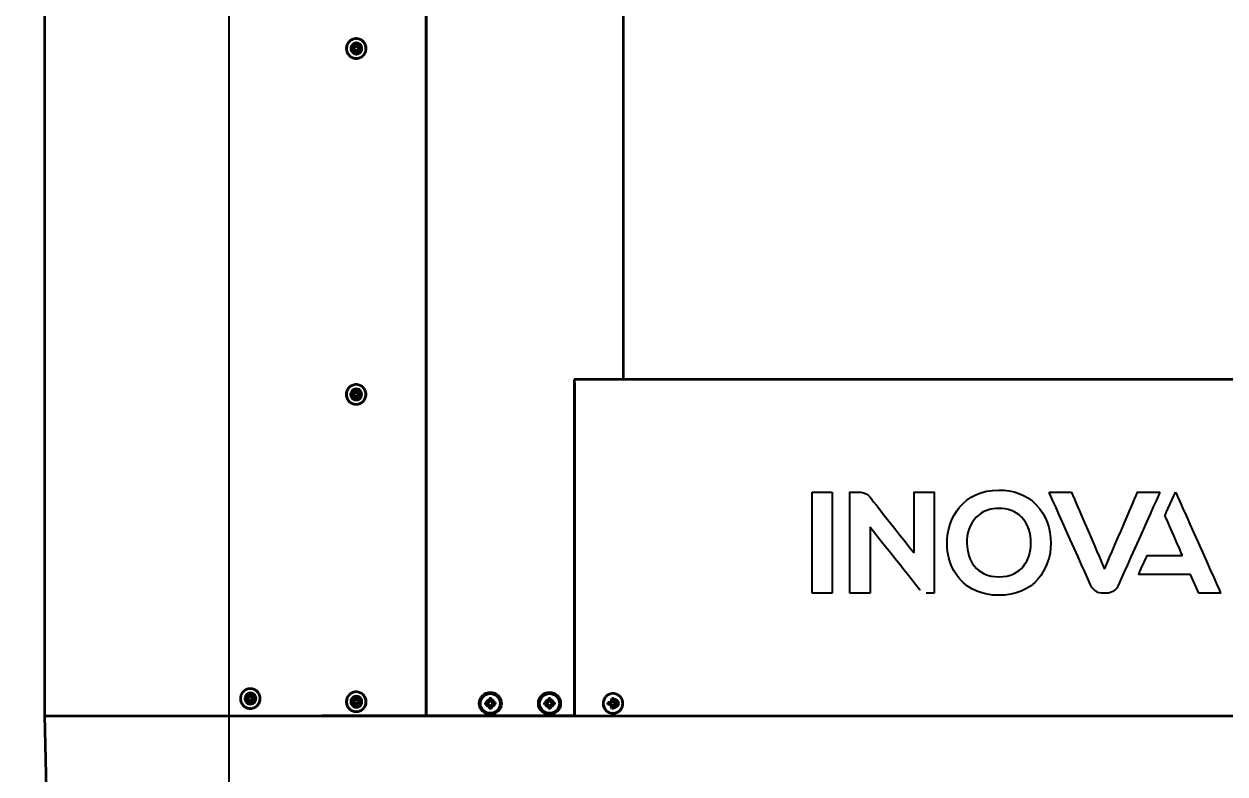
# Model space of a CAD drawing. Header units: millimetres. Extents: x 4086 to 8300, y 123 to 1549.
# Drawn here: x 6726.9 to 6836.4, y 1023.8 to 1092.2 of the extents above; entities that cross this region are included whole.
import ezdxf

# ---------------------------------------------------------------- set-up
doc = ezdxf.new("R2010")
doc.units = ezdxf.units.MM
doc.linetypes.add('PHANTOM', pattern=[0.8, 0.45, -0.05, 0.1, -0.05, 0.1, -0.05])
doc.layers.add('layer 1', color=7, linetype='Continuous')
doc.layers.add('中心线', color=7, linetype='Continuous')
doc.layers.add('标注', color=7, linetype='Continuous', lineweight=25)
doc.layers.add('粗线', color=7, linetype='PHANTOM', lineweight=35)
doc.styles.get("Standard").update_dxf_attribs({"font": 'simsun.ttc'})
doc.dimstyles.new('直线标注', dxfattribs={"dimtxt": 7, "dimasz": 3, "dimexe": 1.25, "dimexo": 0.625, "dimtad": 1, "dimlfac": 4, "dimdsep": 46, "dimtxsty": 'Standard', "dimcen": 2.5, "dimadec": 0, "dimazin": 0, "dimtm": 1e-09, "dimtfac": 1, "dimtmove": 0, "dimatfit": 3, "dimfxl": 1, "dimarcsym": 0})

# ---------------------------------------------------------------- blocks, each defined once
blk = doc.blocks.new('*D2400')
at = {"layer": 'Defpoints', "color": 0}
for p in [(6621.42, 1144.6), (6728.74, 1144.6), (6991.74, 883.78)]:
    blk.add_point(p, dxfattribs=at)
at = {"layer": '标注', "color": 0, "linetype": 'Continuous', "lineweight": -2}
for p, q in [((6728.12, 1144.6), (6620.17, 1144.6)), ((6621.42, 886.78), (6621.42, 1141.6)), ((6991.11, 883.78), (6620.17, 883.78))]:
    blk.add_line(p, q, dxfattribs=at)
at = {"layer": '标注', "color": 0}
for points in [[(6621.92, 1141.6), (6620.92, 1141.6), (6621.42, 1144.6)], [(6620.92, 886.78), (6621.92, 886.78), (6621.42, 883.78)]]:
    blk.add_solid(points, dxfattribs=at)
at = {"layer": '标注', "color": 0, "insert": (6613.8, 1037.82), "char_height": 7, "attachment_point": 2, "rotation": 90}
blk.add_mtext('1158.7', dxfattribs=at)

msp = doc.modelspace()

# ---------------------------------------------------------------- linework, layer by layer
at = {"layer": 'layer 1'}
for points in [[(6798.7602, 1040.30639), (6798.7602, 1040.30639), (6798.7602, 1049.51308), (6798.7602, 1049.51308)], [(6802.2018, 1040.29967), (6802.2018, 1040.29967), (6802.2018, 1049.50665), (6802.2018, 1049.50665)], [(6811.05943, 1044.85775), (6811.05943, 1047.19353), (6812.54042, 1049.70777), (6815.79232, 1049.70777)], [(6815.79232, 1041.79813), (6817.90375, 1041.79813), (6818.68356, 1043.37273), (6818.70928, 1044.84594)], [(6834.02397, 1040.30639), (6834.02397, 1040.30639), (6833.2578, 1042.02095), (6833.2578, 1042.02095)], [(6825.13245, 1040.30927), (6824.70141, 1040.30908), (6824.31127, 1040.70076), (6824.224, 1040.8965)]]:
    msp.add_open_spline(points, degree=3, dxfattribs=at)
for points, knots in [([(6798.7602, 1049.51308), (6798.7602, 1049.51308), (6798.7602, 1049.51308), (6800.57671, 1049.51308), (6800.57671, 1049.51308)], [0.2, 0.2, 0.2, 0.2, 0.20000001, 0.4, 0.4, 0.4, 0.4]), ([(6800.57671, 1049.51308), (6800.57671, 1049.51308), (6800.57671, 1049.51308), (6800.57671, 1040.30639), (6800.57671, 1040.30639)], [0.4, 0.4, 0.4, 0.4, 0.40000001, 0.6, 0.6, 0.6, 0.6]), ([(6802.2018, 1049.50665), (6802.2018, 1049.50665), (6802.2018, 1049.50665), (6803.19568, 1049.50665), (6803.19568, 1049.50665)], [0.07692307692, 0.07692307692, 0.07692307692, 0.07692307692, 0.07692308692, 0.15384615385, 0.15384615385, 0.15384615385, 0.15384615385]), ([(6803.19568, 1049.50665), (6803.19568, 1049.50665), (6803.52295, 1049.50684), (6803.88554, 1049.24716), (6803.9848, 1049.11717)], [0.15384615385, 0.15384615385, 0.15384615385, 0.15384615385, 0.15384616385, 0.23076923077, 0.23076923077, 0.23076923077, 0.23076923077]), ([(6808.04656, 1043.97801), (6808.04656, 1043.97801), (6808.04656, 1043.97801), (6808.04656, 1049.5198), (6808.04656, 1049.5198)], [0.30769230769, 0.30769230769, 0.30769230769, 0.30769230769, 0.30769231769, 0.38461538462, 0.38461538462, 0.38461538462, 0.38461538462]), ([(6808.04656, 1049.5198), (6808.04656, 1049.5198), (6808.04656, 1049.5198), (6809.87604, 1049.5198), (6809.87604, 1049.5198)], [0.38461538462, 0.38461538462, 0.38461538462, 0.38461538462, 0.38461539462, 0.46153846154, 0.46153846154, 0.46153846154, 0.46153846154]), ([(6809.87604, 1049.5198), (6809.87604, 1049.5198), (6809.87604, 1049.5198), (6809.87604, 1040.29967), (6809.87604, 1040.29967)], [0.46153846154, 0.46153846154, 0.46153846154, 0.46153846154, 0.46153847154, 0.53846153846, 0.53846153846, 0.53846153846, 0.53846153846]), ([(6815.79232, 1049.70777), (6815.79232, 1049.70777), (6817.06288, 1049.74847), (6818.24781, 1049.28738), (6819.15703, 1048.3989)], [0.125, 0.125, 0.125, 0.125, 0.12500001, 0.25, 0.25, 0.25, 0.25]), ([(6824.224, 1040.8965), (6824.224, 1040.8965), (6824.224, 1040.8965), (6820.35943, 1049.51308), (6820.35943, 1049.51308)], [0.1, 0.1, 0.1, 0.1, 0.10000001, 0.2, 0.2, 0.2, 0.2]), ([(6820.35943, 1049.51308), (6820.35943, 1049.51308), (6820.35943, 1049.51308), (6822.40634, 1049.51308), (6822.40634, 1049.51308)], [0.2, 0.2, 0.2, 0.2, 0.20000001, 0.3, 0.3, 0.3, 0.3]), ([(6822.40634, 1049.51308), (6822.40634, 1049.51308), (6822.40634, 1049.51308), (6825.41488, 1042.47839), (6825.41488, 1042.47839)], [0.3, 0.3, 0.3, 0.3, 0.30000001, 0.4, 0.4, 0.4, 0.4]), ([(6825.41488, 1042.47839), (6825.41488, 1042.47839), (6825.41488, 1042.47839), (6828.424, 1049.51308), (6828.424, 1049.51308)], [0.4, 0.4, 0.4, 0.4, 0.40000001, 0.5, 0.5, 0.5, 0.5]), ([(6830.4714, 1049.51308), (6830.4714, 1049.51308), (6830.4714, 1049.51308), (6826.60538, 1040.89449), (6826.60538, 1040.89449)], [0.6, 0.6, 0.6, 0.6, 0.60000001, 0.7, 0.7, 0.7, 0.7]), ([(6828.424, 1049.51308), (6828.424, 1049.51308), (6828.424, 1049.51308), (6830.4714, 1049.51308), (6830.4714, 1049.51308)], [0.5, 0.5, 0.5, 0.5, 0.50000001, 0.6, 0.6, 0.6, 0.6]), ([(6830.93085, 1047.37353), (6830.93085, 1047.37353), (6830.93085, 1047.37353), (6831.89085, 1049.51308), (6831.89085, 1049.51308)], [0.5555555556, 0.5555555556, 0.5555555556, 0.5555555556, 0.5555555656, 0.6666666667, 0.6666666667, 0.6666666667, 0.6666666667]), ([(6831.89085, 1049.51308), (6831.89085, 1049.51308), (6831.89085, 1049.51308), (6836.02058, 1040.30639), (6836.02058, 1040.30639)], [0.6666666667, 0.6666666667, 0.6666666667, 0.6666666667, 0.6666666767, 0.7777777778, 0.7777777778, 0.7777777778, 0.7777777778]), ([(6803.9848, 1049.11717), (6803.9848, 1049.11717), (6803.9848, 1049.11717), (6808.04656, 1043.97801), (6808.04656, 1043.97801)], [0.23076923077, 0.23076923077, 0.23076923077, 0.23076923077, 0.23076924077, 0.30769230769, 0.30769230769, 0.30769230769, 0.30769230769]), ([(6819.15703, 1048.3989), (6819.15703, 1048.3989), (6820.07037, 1047.43621), (6820.54634, 1046.19714), (6820.51284, 1044.87052)], [0.25, 0.25, 0.25, 0.25, 0.25000001, 0.375, 0.375, 0.375, 0.375]), ([(6813.7242, 1047.22905), (6813.7242, 1047.22905), (6813.12064, 1046.56847), (6812.81805, 1045.72674), (6812.86279, 1044.83337)], [0.5714285714, 0.5714285714, 0.5714285714, 0.5714285714, 0.5714285814, 0.7142857143, 0.7142857143, 0.7142857143, 0.7142857143]), ([(6815.79232, 1048.0341), (6815.79232, 1048.0341), (6815.00944, 1048.06607), (6814.27936, 1047.78181), (6813.7242, 1047.22905)], [0.4285714286, 0.4285714286, 0.4285714286, 0.4285714286, 0.4285714386, 0.5714285714, 0.5714285714, 0.5714285714, 0.5714285714]), ([(6817.84, 1047.24565), (6817.84, 1047.24565), (6817.2882, 1047.78853), (6816.56589, 1048.06655), (6815.79232, 1048.0341)], [0.2857142857, 0.2857142857, 0.2857142857, 0.2857142857, 0.2857142957, 0.4285714286, 0.4285714286, 0.4285714286, 0.4285714286]), ([(6818.70928, 1044.84594), (6818.70928, 1044.84594), (6818.74951, 1045.74105), (6818.44413, 1046.58373), (6817.84, 1047.24565)], [0.1428571429, 0.1428571429, 0.1428571429, 0.1428571429, 0.1428571529, 0.2857142857, 0.2857142857, 0.2857142857, 0.2857142857]), ([(6832.51898, 1043.73369), (6832.51898, 1043.73369), (6832.51898, 1043.73369), (6830.93085, 1047.37353), (6830.93085, 1047.37353)], [0.4444444444, 0.4444444444, 0.4444444444, 0.4444444444, 0.4444444544, 0.5555555556, 0.5555555556, 0.5555555556, 0.5555555556]), ([(6808.58964, 1040.57865), (6808.58964, 1040.57865), (6808.58964, 1040.57865), (6804.03136, 1046.32002), (6804.03136, 1046.32002)], [0.69230769231, 0.69230769231, 0.69230769231, 0.69230769231, 0.69230770231, 0.76923076923, 0.76923076923, 0.76923076923, 0.76923076923]), ([(6804.03136, 1046.32002), (6804.03136, 1046.32002), (6804.03136, 1046.32002), (6804.03136, 1040.29967), (6804.03136, 1040.29967)], [0.76923076923, 0.76923076923, 0.76923076923, 0.76923076923, 0.76923077923, 0.84615384615, 0.84615384615, 0.84615384615, 0.84615384615]), ([(6812.21335, 1041.57935), (6812.21335, 1041.57935), (6811.43469, 1042.50594), (6811.03274, 1043.64757), (6811.05943, 1044.85775)], [0.75, 0.75, 0.75, 0.75, 0.75000001, 1, 1, 1, 1]), ([(6812.86279, 1044.83337), (6812.86279, 1044.83337), (6812.90119, 1043.3662), (6813.69079, 1041.79813), (6815.79232, 1041.79813)], [0.7142857143, 0.7142857143, 0.7142857143, 0.7142857143, 0.7142857243, 1, 1, 1, 1]), ([(6820.51284, 1044.87052), (6820.51284, 1044.87052), (6820.52426, 1043.66572), (6820.12231, 1042.53004), (6819.35546, 1041.60085)], [0.375, 0.375, 0.375, 0.375, 0.37500001, 0.5, 0.5, 0.5, 0.5]), ([(6828.52999, 1042.02095), (6828.52999, 1042.02095), (6828.52999, 1042.02095), (6829.29808, 1043.73369), (6829.29808, 1043.73369)], [0.2222222222, 0.2222222222, 0.2222222222, 0.2222222222, 0.2222222322, 0.3333333333, 0.3333333333, 0.3333333333, 0.3333333333]), ([(6829.29808, 1043.73369), (6829.29808, 1043.73369), (6829.29808, 1043.73369), (6832.51898, 1043.73369), (6832.51898, 1043.73369)], [0.3333333333, 0.3333333333, 0.3333333333, 0.3333333333, 0.3333333433, 0.4444444444, 0.4444444444, 0.4444444444, 0.4444444444]), ([(6819.35546, 1041.60085), (6819.35546, 1041.60085), (6818.51239, 1040.62645), (6817.28032, 1040.1118), (6815.79232, 1040.1118), (6815.79232, 1040.1118), (6814.29684, 1040.1118), (6813.05911, 1040.61868), (6812.21335, 1041.57935)], [0.5, 0.5, 0.5, 0.5, 0.50000001, 0.625, 0.625, 0.625, 0.62500001, 0.75, 0.75, 0.75, 0.75]), ([(6833.2578, 1042.02095), (6833.2578, 1042.02095), (6833.2578, 1042.02095), (6828.52999, 1042.02095), (6828.52999, 1042.02095)], [0.1111111111, 0.1111111111, 0.1111111111, 0.1111111111, 0.1111111211, 0.2222222222, 0.2222222222, 0.2222222222, 0.2222222222]), ([(6826.60538, 1040.89449), (6826.60538, 1040.89449), (6826.43028, 1040.50434), (6825.91284, 1040.30927), (6825.69789, 1040.30927)], [0.7, 0.7, 0.7, 0.7, 0.70000001, 0.8, 0.8, 0.8, 0.8]), ([(6800.57671, 1040.30639), (6800.57671, 1040.30639), (6800.57671, 1040.30639), (6798.7602, 1040.30639), (6798.7602, 1040.30639)], [0.6, 0.6, 0.6, 0.6, 0.60000001, 1, 1, 1, 1]), ([(6804.03136, 1040.29967), (6804.03136, 1040.29967), (6804.03136, 1040.29967), (6802.2018, 1040.29967), (6802.2018, 1040.29967)], [0.8461538462, 0.8461538462, 0.8461538462, 0.8461538462, 0.8461538562, 1, 1, 1, 1]), ([(6809.87604, 1040.29967), (6809.87604, 1040.29967), (6809.87604, 1040.29967), (6809.15757, 1040.29967), (6809.15757, 1040.29967)], [0.53846153846, 0.53846153846, 0.53846153846, 0.53846153846, 0.53846154846, 0.61538461538, 0.61538461538, 0.61538461538, 0.61538461538]), ([(6825.69789, 1040.30927), (6825.69789, 1040.30927), (6825.69789, 1040.30927), (6825.13245, 1040.30927), (6825.13245, 1040.30927)], [0.8, 0.8, 0.8, 0.8, 0.80000001, 1, 1, 1, 1]), ([(6836.02058, 1040.30639), (6836.02058, 1040.30639), (6836.02058, 1040.30639), (6834.02397, 1040.30639), (6834.02397, 1040.30639)], [0.7777777778, 0.7777777778, 0.7777777778, 0.7777777778, 0.7777777878, 1, 1, 1, 1])]:
    msp.add_open_spline(points, degree=3, knots=knots, dxfattribs=at)
at = {"layer": '中心线'}
msp.add_line((6745.55495, 1157.00065), (6745.55495, 858.27992), dxfattribs=at)
at = {"layer": '粗线', "linetype": 'Continuous'}
for p, q in [((6728.73627, 1144.59588), (6728.73627, 1029.12758)), ((6763.50994, 1144.59588), (6763.50994, 1029.12588)), ((6763.51234, 1144.59588), (6763.51234, 1029.12657)), ((6763.51972, 1144.59588), (6763.51972, 1029.12588)), ((6763.52173, 1144.59588), (6763.52173, 1029.12538)), ((6763.55978, 1144.59588), (6763.55978, 1029.12659)), ((6763.5614, 1144.59588), (6763.5614, 1029.12588)), ((6763.5754, 1029.12588), (6763.5754, 1144.59588)), ((6763.57742, 1029.12659), (6763.57742, 1144.59588)), ((6781.55495, 1059.77088), (6781.55495, 1144.59588)), ((6757.18708, 1090.86094), (6757.16678, 1090.86094)), ((6757.00986, 1090.05994), (6756.70344, 1090.05994)), ((6757.00986, 1089.86194), (6756.70344, 1089.86194)), ((6756.96331, 1090.05994), (6756.96331, 1089.86194)), ((6757.05564, 1090.41263), (6757.07726, 1090.17405)), ((6757.07726, 1089.74783), (6757.05564, 1089.50926)), ((6757.07726, 1090.17405), (6757.07726, 1090.12744)), ((6757.27499, 1090.17405), (6757.07726, 1090.17405)), ((6757.07726, 1089.79444), (6757.07726, 1089.74783)), ((6757.27499, 1089.74783), (6757.07726, 1089.74783)), ((6757.19399, 1090.46719), (6757.18221, 1090.46719)), ((6757.20474, 1090.41094), (6757.18708, 1090.41094)), ((6757.25336, 1090.41263), (6757.27499, 1090.17405)), ((6757.27499, 1089.74783), (6757.25336, 1089.50926)), ((6757.27499, 1090.17405), (6757.27499, 1090.12744)), ((6757.27499, 1089.79444), (6757.27499, 1089.74783)), ((6757.31752, 1090.05994), (6757.60557, 1090.05994)), ((6757.60557, 1089.86194), (6757.31752, 1089.86194)), ((6757.38894, 1090.05994), (6757.38894, 1089.86194)), ((6757.18708, 1089.06094), (6757.16678, 1089.06094)), ((6757.19399, 1089.45469), (6757.18221, 1089.45469)), ((6757.20474, 1089.51094), (6757.18708, 1089.51094)), ((6757.17652, 1059.32185), (6757.15623, 1059.32185)), ((6777.05495, 1059.77088), (6777.05495, 1029.12588)), ((6903.89859, 1059.77088), (6777.05495, 1059.77088)), ((6777.06115, 1059.50088), (6777.06115, 1029.12588)), ((6777.06907, 1059.50088), (6777.06907, 1029.12588)), ((6756.9993, 1058.52085), (6756.69288, 1058.52085)), ((6756.9993, 1058.32285), (6756.69288, 1058.32285)), ((6756.95275, 1058.52085), (6756.95275, 1058.32285)), ((6757.04508, 1058.87354), (6757.06671, 1058.63496)), ((6757.06671, 1058.20874), (6757.04508, 1057.97017)), ((6757.06671, 1058.63496), (6757.06671, 1058.58835)), ((6757.26444, 1058.63496), (6757.06671, 1058.63496)), ((6757.06671, 1058.25535), (6757.06671, 1058.20874)), ((6757.26444, 1058.20874), (6757.06671, 1058.20874)), ((6757.18343, 1058.9281), (6757.17166, 1058.9281)), ((6757.19419, 1058.87185), (6757.17652, 1058.87185)), ((6757.19419, 1057.97185), (6757.17652, 1057.97185)), ((6757.24281, 1058.87354), (6757.26444, 1058.63496)), ((6757.26444, 1058.20874), (6757.24281, 1057.97017)), ((6757.26444, 1058.63496), (6757.26444, 1058.58835)), ((6757.26444, 1058.25535), (6757.26444, 1058.20874)), ((6757.30696, 1058.52085), (6757.59501, 1058.52085)), ((6757.59501, 1058.32285), (6757.30696, 1058.32285)), ((6757.37839, 1058.52085), (6757.37839, 1058.32285)), ((6757.17652, 1057.52185), (6757.15623, 1057.52185)), ((6757.18343, 1057.9156), (6757.17166, 1057.9156)), ((6747.35026, 1030.79656), (6747.04384, 1030.79656)), ((6747.35026, 1030.59856), (6747.04384, 1030.59856)), ((6747.30372, 1030.79656), (6747.30372, 1030.59856)), ((6747.39604, 1031.14924), (6747.41767, 1030.91067)), ((6747.41767, 1030.91067), (6747.41767, 1030.86406)), ((6747.6154, 1030.91067), (6747.41767, 1030.91067)), ((6747.52748, 1031.59756), (6747.50719, 1031.59756)), ((6747.53439, 1031.20381), (6747.52262, 1031.20381)), ((6747.54515, 1031.14756), (6747.52748, 1031.14756)), ((6747.59377, 1031.14924), (6747.6154, 1030.91067)), ((6747.6154, 1030.91067), (6747.6154, 1030.86406)), ((6747.65793, 1030.79656), (6747.94597, 1030.79656)), ((6747.94597, 1030.59856), (6747.65793, 1030.59856)), ((6747.72935, 1030.79656), (6747.72935, 1030.59856)), ((6757.05614, 1030.85485), (6757.07776, 1030.61628)), ((6757.07776, 1030.61628), (6757.07776, 1030.56967)), ((6757.27549, 1030.61628), (6757.07776, 1030.61628)), ((6757.18758, 1031.30317), (6757.16729, 1031.30317)), ((6757.19449, 1030.90942), (6757.18271, 1030.90942)), ((6757.20524, 1030.85317), (6757.18758, 1030.85317)), ((6757.25387, 1030.85485), (6757.27549, 1030.61628)), ((6757.27549, 1030.61628), (6757.27549, 1030.56967)), ((6769.30595, 1030.70257), (6769.30595, 1030.41738)), ((6769.50395, 1030.70257), (6769.50395, 1030.41738)), ((6774.70595, 1030.70257), (6774.70595, 1030.41738)), ((6774.90395, 1030.70257), (6774.90395, 1030.41738)), ((6780.47276, 1030.70257), (6780.49439, 1030.46399)), ((6780.67049, 1030.70257), (6780.69211, 1030.46399)), ((6780.71995, 1030.62213), (6780.69841, 1030.62213)), ((6747.41767, 1030.48445), (6747.39604, 1030.24587)), ((6747.41767, 1030.53106), (6747.41767, 1030.48445)), ((6747.6154, 1030.48445), (6747.41767, 1030.48445)), ((6747.52748, 1029.79756), (6747.50719, 1029.79756)), ((6747.53439, 1030.19131), (6747.52262, 1030.19131)), ((6747.54515, 1030.24756), (6747.52748, 1030.24756)), ((6747.6154, 1030.48445), (6747.59377, 1030.24587)), ((6747.6154, 1030.53106), (6747.6154, 1030.48445)), ((6757.01036, 1030.50217), (6756.70394, 1030.50217)), ((6757.01036, 1030.30417), (6756.70394, 1030.30417)), ((6756.96381, 1030.50217), (6756.96381, 1030.30417)), ((6757.07776, 1030.19006), (6757.05614, 1029.95149)), ((6757.07776, 1030.23667), (6757.07776, 1030.19006)), ((6757.27549, 1030.19006), (6757.07776, 1030.19006)), ((6757.18758, 1029.50317), (6757.16729, 1029.50317)), ((6757.19449, 1029.89692), (6757.18271, 1029.89692)), ((6757.20524, 1029.95317), (6757.18758, 1029.95317)), ((6757.27549, 1030.19006), (6757.25387, 1029.95149)), ((6757.27549, 1030.23667), (6757.27549, 1030.19006)), ((6757.31802, 1030.50217), (6757.60607, 1030.50217)), ((6757.60607, 1030.30417), (6757.31802, 1030.30417)), ((6757.38945, 1030.50217), (6757.38945, 1030.30417)), ((6769.23845, 1030.34988), (6768.95327, 1030.34988)), ((6769.23845, 1030.15188), (6768.95327, 1030.15188)), ((6769.19184, 1030.34988), (6769.19184, 1030.15188)), ((6769.50395, 1030.46399), (6769.30595, 1030.46399)), ((6769.30595, 1030.08438), (6769.30595, 1029.7992)), ((6769.50395, 1030.03777), (6769.30595, 1030.03777)), ((6769.50395, 1030.08438), (6769.50395, 1029.7992)), ((6769.85664, 1030.34988), (6769.57145, 1030.34988)), ((6769.85664, 1030.15188), (6769.57145, 1030.15188)), ((6769.61806, 1030.34988), (6769.61806, 1030.15188)), ((6774.63845, 1030.34988), (6774.35327, 1030.34988)), ((6774.63845, 1030.15188), (6774.35327, 1030.15188)), ((6774.59184, 1030.34988), (6774.59184, 1030.15188)), ((6774.90395, 1030.46399), (6774.70595, 1030.46399)), ((6774.70595, 1030.08438), (6774.70595, 1029.7992)), ((6774.90395, 1030.03777), (6774.70595, 1030.03777)), ((6774.90395, 1030.08438), (6774.90395, 1029.7992)), ((6775.25664, 1030.34988), (6774.97145, 1030.34988)), ((6775.25664, 1030.15188), (6774.97145, 1030.15188)), ((6775.01806, 1030.34988), (6775.01806, 1030.15188)), ((6780.42698, 1030.34988), (6780.12056, 1030.34988)), ((6780.42698, 1030.15188), (6780.12056, 1030.15188)), ((6780.38043, 1030.34988), (6780.38043, 1030.15188)), ((6780.49439, 1030.03777), (6780.47276, 1029.7992)), ((6780.49439, 1030.46399), (6780.49439, 1030.41738)), ((6780.69211, 1030.46399), (6780.49439, 1030.46399)), ((6780.49439, 1030.08438), (6780.49439, 1030.03777)), ((6780.69211, 1030.03777), (6780.49439, 1030.03777)), ((6780.69211, 1030.03777), (6780.67049, 1029.7992)), ((6780.69211, 1030.46399), (6780.69211, 1030.41738)), ((6780.69211, 1030.08438), (6780.69211, 1030.03777)), ((6780.72096, 1029.87963), (6780.69841, 1029.87963)), ((6780.73464, 1030.34988), (6781.02269, 1030.34988)), ((6781.02269, 1030.15188), (6780.73464, 1030.15188)), ((6780.80607, 1030.34988), (6780.80607, 1030.15188)), ((6728.73627, 1029.12758), (6729.35495, 1005.50088)), ((6728.73644, 1029.12559), (6754.07257, 1029.12811)), ((6728.74473, 1029.12588), (6903.89859, 1029.12587)), ((6763.51234, 1029.12657), (6754.07258, 1029.12657)), ((6777.05495, 1029.12436), (6763.56141, 1029.12476)), ((6777.05495, 1029.11895), (6857.34758, 1029.12553)), ((6780.6042, 1029.35088), (6780.58391, 1029.35088))]:
    msp.add_line(p, q, dxfattribs=at)
for points in [[(6757.05238, 1090.12744), (6757.04358, 1090.09434), (6757.02001, 1090.06988), (6756.98498, 1090.05994)], [(6756.98498, 1090.05994), (6757.01752, 1090.06841), (6757.04203, 1090.09178), (6757.05238, 1090.12744)], [(6757.05238, 1089.79444), (6757.04376, 1089.82716), (6757.02042, 1089.85174), (6756.98498, 1089.86194)], [(6756.98498, 1089.86194), (6757.01901, 1089.85261), (6757.04324, 1089.82812), (6757.05238, 1089.79444)], [(6757.07726, 1090.12744), (6757.06872, 1090.09456), (6757.0453, 1090.07004), (6757.00986, 1090.05994)], [(6757.00986, 1090.05994), (6757.04269, 1090.06849), (6757.06718, 1090.09195), (6757.07726, 1090.12744)], [(6757.07726, 1089.79444), (6757.06872, 1089.82732), (6757.0453, 1089.85185), (6757.00986, 1089.86194)], [(6757.00986, 1089.86194), (6757.04269, 1089.85339), (6757.06718, 1089.82994), (6757.07726, 1089.79444)], [(6757.15435, 1090.41434), (6757.12137, 1090.41415), (6757.08846, 1090.41358), (6757.05564, 1090.41263)], [(6757.25336, 1090.41263), (6757.22037, 1090.41358), (6757.18735, 1090.41415), (6757.15435, 1090.41434)], [(6757.25011, 1090.12744), (6757.25862, 1090.09434), (6757.28218, 1090.06988), (6757.31752, 1090.05994)], [(6757.31752, 1090.05994), (6757.28468, 1090.06841), (6757.26016, 1090.09178), (6757.25011, 1090.12744)], [(6757.25011, 1089.79444), (6757.25844, 1089.82716), (6757.28177, 1089.85174), (6757.31752, 1089.86194)], [(6757.31752, 1089.86194), (6757.28319, 1089.85261), (6757.25896, 1089.82812), (6757.25011, 1089.79444)], [(6757.27499, 1090.12744), (6757.28353, 1090.09456), (6757.30695, 1090.07004), (6757.3424, 1090.05994)], [(6757.3424, 1090.05994), (6757.30956, 1090.06849), (6757.28507, 1090.09195), (6757.27499, 1090.12744)], [(6757.27499, 1089.79444), (6757.28353, 1089.82732), (6757.30695, 1089.85185), (6757.3424, 1089.86194)], [(6757.3424, 1089.86194), (6757.30956, 1089.85339), (6757.28507, 1089.82994), (6757.27499, 1089.79444)], [(6757.15435, 1089.50754), (6757.12138, 1089.50773), (6757.08848, 1089.5083), (6757.05564, 1089.50926)], [(6757.25336, 1089.50926), (6757.22035, 1089.5083), (6757.18734, 1089.50773), (6757.15435, 1089.50754)], [(6757.04183, 1058.58835), (6757.03302, 1058.55525), (6757.00946, 1058.53079), (6756.97442, 1058.52085)], [(6756.97442, 1058.52085), (6757.00697, 1058.52932), (6757.03147, 1058.55269), (6757.04183, 1058.58835)], [(6757.04183, 1058.25535), (6757.03321, 1058.28807), (6757.00987, 1058.31265), (6756.97442, 1058.32285)], [(6756.97442, 1058.32285), (6757.00845, 1058.31352), (6757.03269, 1058.28903), (6757.04183, 1058.25535)], [(6757.06671, 1058.58835), (6757.05817, 1058.55547), (6757.03475, 1058.53095), (6756.9993, 1058.52085)], [(6756.9993, 1058.52085), (6757.03213, 1058.5294), (6757.05663, 1058.55286), (6757.06671, 1058.58835)], [(6757.06671, 1058.25535), (6757.05817, 1058.28823), (6757.03475, 1058.31276), (6756.9993, 1058.32285)], [(6756.9993, 1058.32285), (6757.03213, 1058.3143), (6757.05663, 1058.29085), (6757.06671, 1058.25535)], [(6757.14379, 1058.87525), (6757.11082, 1058.87506), (6757.07791, 1058.87449), (6757.04508, 1058.87354)], [(6757.14379, 1057.96845), (6757.11083, 1057.96864), (6757.07792, 1057.96922), (6757.04508, 1057.97017)], [(6757.24281, 1058.87354), (6757.20981, 1058.87449), (6757.1768, 1058.87506), (6757.14379, 1058.87525)], [(6757.24281, 1057.97017), (6757.2098, 1057.96922), (6757.17678, 1057.96864), (6757.14379, 1057.96845)], [(6757.23956, 1058.58835), (6757.24807, 1058.55525), (6757.27162, 1058.53079), (6757.30696, 1058.52085)], [(6757.30696, 1058.52085), (6757.27413, 1058.52932), (6757.24961, 1058.55269), (6757.23956, 1058.58835)], [(6757.23956, 1058.25535), (6757.24789, 1058.28807), (6757.27121, 1058.31265), (6757.30696, 1058.32285)], [(6757.30696, 1058.32285), (6757.27263, 1058.31352), (6757.2484, 1058.28903), (6757.23956, 1058.25535)], [(6757.26444, 1058.58835), (6757.27297, 1058.55547), (6757.2964, 1058.53095), (6757.33184, 1058.52085)], [(6757.33184, 1058.52085), (6757.29901, 1058.5294), (6757.27452, 1058.55286), (6757.26444, 1058.58835)], [(6757.26444, 1058.25535), (6757.27297, 1058.28823), (6757.2964, 1058.31276), (6757.33184, 1058.32285)], [(6757.33184, 1058.32285), (6757.29901, 1058.3143), (6757.27452, 1058.29085), (6757.26444, 1058.25535)], [(6747.39279, 1030.86406), (6747.38399, 1030.83095), (6747.36042, 1030.80649), (6747.32538, 1030.79656)], [(6747.32538, 1030.79656), (6747.35793, 1030.80503), (6747.38243, 1030.82839), (6747.39279, 1030.86406)], [(6747.39279, 1030.53106), (6747.38417, 1030.56377), (6747.36083, 1030.58835), (6747.32538, 1030.59856)], [(6747.32538, 1030.59856), (6747.35942, 1030.58923), (6747.38365, 1030.56474), (6747.39279, 1030.53106)], [(6747.41767, 1030.86406), (6747.40913, 1030.83118), (6747.38571, 1030.80665), (6747.35026, 1030.79656)], [(6747.35026, 1030.79656), (6747.3831, 1030.80511), (6747.40759, 1030.82856), (6747.41767, 1030.86406)], [(6747.41767, 1030.53106), (6747.40913, 1030.56394), (6747.38571, 1030.58846), (6747.35026, 1030.59856)], [(6747.35026, 1030.59856), (6747.3831, 1030.59001), (6747.40759, 1030.56655), (6747.41767, 1030.53106)], [(6747.49475, 1031.15096), (6747.46178, 1031.15076), (6747.42887, 1031.15019), (6747.39604, 1031.14924)], [(6747.59377, 1031.14924), (6747.56077, 1031.15019), (6747.52776, 1031.15076), (6747.49475, 1031.15096)], [(6747.59052, 1030.86406), (6747.59903, 1030.83095), (6747.62258, 1030.80649), (6747.65793, 1030.79656)], [(6747.65793, 1030.79656), (6747.62509, 1030.80503), (6747.60057, 1030.82839), (6747.59052, 1030.86406)], [(6747.59052, 1030.53106), (6747.59885, 1030.56377), (6747.62218, 1030.58835), (6747.65793, 1030.59856)], [(6747.65793, 1030.59856), (6747.62359, 1030.58923), (6747.59937, 1030.56474), (6747.59052, 1030.53106)], [(6747.6154, 1030.86406), (6747.62394, 1030.83118), (6747.64736, 1030.80665), (6747.68281, 1030.79656)], [(6747.68281, 1030.79656), (6747.64997, 1030.80511), (6747.62548, 1030.82856), (6747.6154, 1030.86406)], [(6747.6154, 1030.53106), (6747.62394, 1030.56394), (6747.64736, 1030.58846), (6747.68281, 1030.59856)], [(6747.68281, 1030.59856), (6747.64997, 1030.59001), (6747.62548, 1030.56655), (6747.6154, 1030.53106)], [(6757.15485, 1030.85657), (6757.12187, 1030.85638), (6757.08897, 1030.85581), (6757.05614, 1030.85485)], [(6757.25387, 1030.85485), (6757.22087, 1030.85581), (6757.18785, 1030.85638), (6757.15485, 1030.85657)], [(6769.40495, 1030.70428), (6769.37192, 1030.70409), (6769.33891, 1030.70352), (6769.30595, 1030.70257)], [(6769.50395, 1030.70257), (6769.47099, 1030.70352), (6769.43799, 1030.70409), (6769.40495, 1030.70428)], [(6774.80495, 1030.70428), (6774.77192, 1030.70409), (6774.73891, 1030.70352), (6774.70595, 1030.70257)], [(6774.90395, 1030.70257), (6774.87099, 1030.70352), (6774.83799, 1030.70409), (6774.80495, 1030.70428)], [(6780.57147, 1030.70428), (6780.5385, 1030.70409), (6780.50559, 1030.70352), (6780.47276, 1030.70257)], [(6780.67049, 1030.70257), (6780.63749, 1030.70352), (6780.60448, 1030.70409), (6780.57147, 1030.70428)], [(6747.49475, 1030.24416), (6747.46179, 1030.24435), (6747.42888, 1030.24492), (6747.39604, 1030.24587)], [(6747.59377, 1030.24587), (6747.56076, 1030.24492), (6747.52775, 1030.24435), (6747.49475, 1030.24416)], [(6757.05289, 1030.56967), (6757.04408, 1030.53657), (6757.02052, 1030.51211), (6756.98548, 1030.50217)], [(6756.98548, 1030.50217), (6757.01802, 1030.51064), (6757.04253, 1030.53401), (6757.05289, 1030.56967)], [(6757.05289, 1030.23667), (6757.04427, 1030.26938), (6757.02092, 1030.29397), (6756.98548, 1030.30417)], [(6756.98548, 1030.30417), (6757.01951, 1030.29484), (6757.04374, 1030.27035), (6757.05289, 1030.23667)], [(6757.07776, 1030.56967), (6757.06923, 1030.53679), (6757.0458, 1030.51226), (6757.01036, 1030.50217)], [(6757.01036, 1030.50217), (6757.04319, 1030.51072), (6757.06768, 1030.53417), (6757.07776, 1030.56967)], [(6757.07776, 1030.23667), (6757.06923, 1030.26955), (6757.0458, 1030.29408), (6757.01036, 1030.30417)], [(6757.01036, 1030.30417), (6757.04319, 1030.29562), (6757.06768, 1030.27217), (6757.07776, 1030.23667)], [(6757.15485, 1029.94977), (6757.12189, 1029.94996), (6757.08898, 1029.95053), (6757.05614, 1029.95149)], [(6757.25387, 1029.95149), (6757.22085, 1029.95053), (6757.18784, 1029.94996), (6757.15485, 1029.94977)], [(6757.25061, 1030.56967), (6757.25912, 1030.53657), (6757.28268, 1030.51211), (6757.31802, 1030.50217)], [(6757.31802, 1030.50217), (6757.28518, 1030.51064), (6757.26067, 1030.53401), (6757.25061, 1030.56967)], [(6757.25061, 1030.23667), (6757.25894, 1030.26938), (6757.28227, 1030.29397), (6757.31802, 1030.30417)], [(6757.31802, 1030.30417), (6757.28369, 1030.29484), (6757.25946, 1030.27035), (6757.25061, 1030.23667)], [(6757.27549, 1030.56967), (6757.28403, 1030.53679), (6757.30745, 1030.51226), (6757.3429, 1030.50217)], [(6757.3429, 1030.50217), (6757.31007, 1030.51072), (6757.28557, 1030.53417), (6757.27549, 1030.56967)], [(6757.27549, 1030.23667), (6757.28403, 1030.26955), (6757.30745, 1030.29408), (6757.3429, 1030.30417)], [(6757.3429, 1030.30417), (6757.31007, 1030.29562), (6757.28557, 1030.27217), (6757.27549, 1030.23667)], [(6769.40495, 1029.79748), (6769.37193, 1029.79767), (6769.33892, 1029.79824), (6769.30595, 1029.7992)], [(6769.50395, 1029.7992), (6769.47098, 1029.79824), (6769.43798, 1029.79767), (6769.40495, 1029.79748)], [(6774.80495, 1029.79748), (6774.77193, 1029.79767), (6774.73892, 1029.79824), (6774.70595, 1029.7992)], [(6774.90395, 1029.7992), (6774.87098, 1029.79824), (6774.83798, 1029.79767), (6774.80495, 1029.79748)], [(6780.46951, 1030.41738), (6780.4607, 1030.38428), (6780.43714, 1030.35982), (6780.4021, 1030.34988)], [(6780.4021, 1030.34988), (6780.43465, 1030.35835), (6780.45915, 1030.38172), (6780.46951, 1030.41738)], [(6780.46951, 1030.08438), (6780.46089, 1030.11709), (6780.43754, 1030.14168), (6780.4021, 1030.15188)], [(6780.4021, 1030.15188), (6780.43613, 1030.14255), (6780.46036, 1030.11806), (6780.46951, 1030.08438)], [(6780.49439, 1030.41738), (6780.48585, 1030.3845), (6780.46243, 1030.35997), (6780.42698, 1030.34988)], [(6780.42698, 1030.34988), (6780.45981, 1030.35843), (6780.48431, 1030.38188), (6780.49439, 1030.41738)], [(6780.49439, 1030.08438), (6780.48585, 1030.11726), (6780.46243, 1030.14179), (6780.42698, 1030.15188)], [(6780.42698, 1030.15188), (6780.45981, 1030.14333), (6780.48431, 1030.11988), (6780.49439, 1030.08438)], [(6780.57147, 1029.79748), (6780.53851, 1029.79767), (6780.5056, 1029.79824), (6780.47276, 1029.7992)], [(6780.67049, 1029.7992), (6780.63748, 1029.79824), (6780.60446, 1029.79767), (6780.57147, 1029.79748)], [(6780.66724, 1030.41738), (6780.67575, 1030.38428), (6780.6993, 1030.35982), (6780.73464, 1030.34988)], [(6780.73464, 1030.34988), (6780.70181, 1030.35835), (6780.67729, 1030.38172), (6780.66724, 1030.41738)], [(6780.66724, 1030.08438), (6780.67557, 1030.11709), (6780.69889, 1030.14168), (6780.73464, 1030.15188)], [(6780.73464, 1030.15188), (6780.70031, 1030.14255), (6780.67608, 1030.11806), (6780.66724, 1030.08438)], [(6780.69211, 1030.41738), (6780.70065, 1030.3845), (6780.72407, 1030.35997), (6780.75952, 1030.34988)], [(6780.75952, 1030.34988), (6780.72669, 1030.35843), (6780.70219, 1030.38188), (6780.69211, 1030.41738)], [(6780.69211, 1030.08438), (6780.70065, 1030.11726), (6780.72407, 1030.14179), (6780.75952, 1030.15188)], [(6780.75952, 1030.15188), (6780.72669, 1030.14333), (6780.70219, 1030.11988), (6780.69211, 1030.08438)]]:
    msp.add_lwpolyline(points, dxfattribs=at)
for centre, radius in [((6769.40495, 1030.25088), 1.0125), ((6769.40495, 1030.25088), 0.9), ((6769.40495, 1030.25088), 0.37125), ((6774.80495, 1030.25088), 1.0125), ((6774.80495, 1030.25088), 0.9), ((6774.80495, 1030.25088), 0.37125)]:
    msp.add_circle(centre, radius, dxfattribs=at)
for centre, radius, start, end in [((6757.18221, 1089.96158), 0.5055, 359.9272546, 180.0727452), ((6757.18221, 1089.9603), 0.5055, 179.9272546, 0.0727452), ((6757.19399, 1089.96158), 0.5055, 359.9272548, 180.0727454), ((6757.19399, 1089.9603), 0.5055, 179.9272548, 0.0727454), ((6757.18769, 1089.96094), 0.45005, 90.0778284, 269.9221713), ((6757.20535, 1089.96094), 0.45005, 90.0779587, 269.9220413), ((6757.18647, 1089.96094), 0.45005, 270.0779587, 89.9220413), ((6757.20413, 1089.96094), 0.45005, 270.0778284, 89.9221713), ((6757.17166, 1058.42249), 0.5055, 359.9272546, 180.0727452), ((6757.17165, 1058.42121), 0.5055, 179.9272546, 0.0727452), ((6757.18343, 1058.42249), 0.5055, 359.9272548, 180.0727454), ((6757.18343, 1058.42121), 0.5055, 179.9272548, 0.0727454), ((6757.17713, 1058.42185), 0.45005, 90.0778284, 269.9221713), ((6757.1948, 1058.42185), 0.45005, 90.0779587, 269.9220413), ((6757.17591, 1058.42185), 0.45005, 270.0779587, 89.9220413), ((6757.19357, 1058.42185), 0.45005, 270.0778284, 89.9221713), ((6747.52262, 1030.6982), 0.5055, 359.9272546, 180.0727452), ((6747.52262, 1030.69691), 0.5055, 179.9272546, 0.0727452), ((6747.53439, 1030.6982), 0.5055, 359.9272548, 180.0727454), ((6747.53439, 1030.69691), 0.5055, 179.9272548, 0.0727454), ((6747.5281, 1030.69756), 0.45005, 90.0778284, 269.9221713), ((6747.54576, 1030.69756), 0.45005, 90.0779587, 269.9220413), ((6747.52687, 1030.69756), 0.45005, 270.0779587, 89.9220413), ((6747.54454, 1030.69756), 0.45005, 270.0778284, 89.9221713), ((6757.18271, 1030.40381), 0.5055, 359.9272546, 180.0727452), ((6757.19449, 1030.40381), 0.5055, 359.9272548, 180.0727454), ((6757.18819, 1030.40317), 0.45005, 90.0778284, 269.9221713), ((6757.20586, 1030.40317), 0.45005, 90.0779587, 269.9220413), ((6757.18697, 1030.40317), 0.45005, 270.0779587, 89.9220413), ((6757.20463, 1030.40317), 0.45005, 270.0778284, 89.9221713), ((6780.69841, 1030.25133), 0.37071, 359.9306327, 180.0693672), ((6757.18271, 1030.40253), 0.5055, 179.9272546, 0.0727452), ((6757.19449, 1030.40253), 0.5055, 179.9272548, 0.0727454), ((6769.23845, 1030.41738), 0.0675, 270, 0), ((6769.23845, 1030.08438), 0.0675, 0, 90), ((6769.57145, 1030.41738), 0.0675, 180, 270), ((6769.57145, 1030.08438), 0.0675, 90, 180), ((6774.63845, 1030.41738), 0.0675, 270, 0), ((6774.63845, 1030.08438), 0.0675, 0, 90), ((6774.97145, 1030.41738), 0.0675, 180, 270), ((6774.97145, 1030.08438), 0.0675, 90, 180), ((6780.69841, 1030.25043), 0.37071, 179.9306327, 0.0693672)]:
    msp.add_arc(centre, radius, start, end, dxfattribs=at)
for points, knots in [([(6757.16678, 1090.86094), (6757.04714, 1090.86094), (6756.80466, 1090.81169), (6756.50101, 1090.60162), (6756.30331, 1090.28873), (6756.24438, 1089.92501), (6756.33031, 1089.57256), (6756.53899, 1089.28658), (6756.8313, 1089.10306), (6757.0562, 1089.06094), (6757.16678, 1089.06094)], [0, 0, 0, 0, 0.127852337, 0.25619152, 0.384395586, 0.512770979, 0.639444811, 0.76198905, 0.881830785, 1, 1, 1, 1]), ([(6757.18708, 1090.86094), (6757.06954, 1090.86094), (6756.83304, 1090.81376), (6756.53553, 1090.61382), (6756.33618, 1090.31627), (6756.26503, 1089.96464), (6756.3335, 1089.61189), (6756.53171, 1089.3114), (6756.83058, 1089.10874), (6757.06892, 1089.06094), (6757.18708, 1089.06094)], [0, 0, 0, 0, 0.125607875, 0.249946205, 0.373811365, 0.498771056, 0.623635612, 0.748131978, 0.873733802, 1, 1, 1, 1]), ([(6757.16678, 1089.06094), (6757.27711, 1089.06094), (6757.50145, 1089.10285), (6757.79323, 1089.2855), (6758.00202, 1089.5702), (6758.0889, 1089.92133), (6758.0317, 1090.28482), (6757.83504, 1090.5994), (6757.53055, 1090.81129), (6757.28676, 1090.86094), (6757.16678, 1090.86094)], [0, 0, 0, 0, 0.117897625, 0.237435427, 0.359634128, 0.486000241, 0.613983945, 0.742438943, 0.871792389, 1, 1, 1, 1]), ([(6757.18708, 1089.06094), (6757.30462, 1089.06094), (6757.54112, 1089.10812), (6757.83863, 1089.30807), (6758.03797, 1089.60562), (6758.10913, 1089.95724), (6758.04066, 1090.31), (6757.84245, 1090.61049), (6757.54357, 1090.81314), (6757.30524, 1090.86094), (6757.18708, 1090.86094)], [0, 0, 0, 0, 0.125607875, 0.249946205, 0.373811365, 0.498771056, 0.623635612, 0.748131978, 0.873733802, 1, 1, 1, 1]), ([(6757.15623, 1059.32185), (6757.03659, 1059.32185), (6756.7941, 1059.2726), (6756.49045, 1059.06253), (6756.29275, 1058.74964), (6756.23382, 1058.38592), (6756.31975, 1058.03347), (6756.52844, 1057.74749), (6756.82075, 1057.56397), (6757.04565, 1057.52185), (6757.15623, 1057.52185)], [0, 0, 0, 0, 0.127852337, 0.25619152, 0.384395586, 0.512770979, 0.639444811, 0.76198905, 0.881830785, 1, 1, 1, 1]), ([(6757.17652, 1059.32185), (6757.05898, 1059.32185), (6756.82248, 1059.27467), (6756.52497, 1059.07473), (6756.32563, 1058.77718), (6756.25447, 1058.42555), (6756.32294, 1058.0728), (6756.52115, 1057.77231), (6756.82003, 1057.56965), (6757.05837, 1057.52185), (6757.17652, 1057.52185)], [0, 0, 0, 0, 0.125607875, 0.249946205, 0.373811365, 0.498771056, 0.623635612, 0.748131978, 0.873733802, 1, 1, 1, 1]), ([(6757.15623, 1057.52185), (6757.26655, 1057.52185), (6757.4909, 1057.56376), (6757.78267, 1057.74641), (6757.99146, 1058.03111), (6758.07834, 1058.38224), (6758.02114, 1058.74573), (6757.82448, 1059.06031), (6757.51999, 1059.2722), (6757.2762, 1059.32185), (6757.15623, 1059.32185)], [0, 0, 0, 0, 0.117897625, 0.237435427, 0.359634128, 0.486000241, 0.613983945, 0.742438943, 0.871792389, 1, 1, 1, 1]), ([(6757.17652, 1057.52185), (6757.29406, 1057.52185), (6757.53056, 1057.56903), (6757.82807, 1057.76898), (6758.02742, 1058.06653), (6758.09857, 1058.41816), (6758.03011, 1058.77091), (6757.83189, 1059.0714), (6757.53302, 1059.27405), (6757.29468, 1059.32185), (6757.17652, 1059.32185)], [0, 0, 0, 0, 0.125607875, 0.249946205, 0.373811365, 0.498771056, 0.623635612, 0.748131978, 0.873733802, 1, 1, 1, 1]), ([(6747.50719, 1031.59756), (6747.38755, 1031.59756), (6747.14506, 1031.54831), (6746.84141, 1031.33824), (6746.64371, 1031.02535), (6746.58479, 1030.66163), (6746.67072, 1030.30918), (6746.8794, 1030.0232), (6747.17171, 1029.83967), (6747.39661, 1029.79756), (6747.50719, 1029.79756)], [0, 0, 0, 0, 0.127852337, 0.25619152, 0.384395586, 0.512770979, 0.639444811, 0.76198905, 0.881830785, 1, 1, 1, 1]), ([(6747.52748, 1031.59756), (6747.40994, 1031.59756), (6747.17344, 1031.55038), (6746.87593, 1031.35043), (6746.67659, 1031.05288), (6746.60543, 1030.70125), (6746.6739, 1030.3485), (6746.87211, 1030.04801), (6747.17099, 1029.84536), (6747.40933, 1029.79756), (6747.52748, 1029.79756)], [0, 0, 0, 0, 0.125607875, 0.249946205, 0.373811365, 0.498771056, 0.623635612, 0.748131978, 0.873733802, 1, 1, 1, 1]), ([(6747.50719, 1029.79756), (6747.61752, 1029.79756), (6747.84186, 1029.83947), (6748.13364, 1030.02211), (6748.34243, 1030.30681), (6748.42931, 1030.65795), (6748.37211, 1031.02144), (6748.17544, 1031.33601), (6747.87095, 1031.54791), (6747.62716, 1031.59756), (6747.50719, 1031.59756)], [0, 0, 0, 0, 0.117897625, 0.237435427, 0.359634128, 0.486000241, 0.613983945, 0.742438943, 0.871792389, 1, 1, 1, 1]), ([(6747.52748, 1029.79756), (6747.64503, 1029.79756), (6747.88152, 1029.84474), (6748.17904, 1030.04468), (6748.37838, 1030.34223), (6748.44954, 1030.69386), (6748.38107, 1031.04661), (6748.18285, 1031.3471), (6747.88398, 1031.54976), (6747.64564, 1031.59756), (6747.52748, 1031.59756)], [0, 0, 0, 0, 0.125607875, 0.249946205, 0.373811365, 0.498771056, 0.623635612, 0.748131978, 0.873733802, 1, 1, 1, 1]), ([(6757.16729, 1031.30317), (6757.04764, 1031.30317), (6756.80516, 1031.25392), (6756.50151, 1031.04385), (6756.30381, 1030.73096), (6756.24488, 1030.36724), (6756.33081, 1030.01479), (6756.53949, 1029.72881), (6756.83181, 1029.54529), (6757.05671, 1029.50317), (6757.16729, 1029.50317)], [0, 0, 0, 0, 0.127852337, 0.25619152, 0.384395586, 0.512770979, 0.639444811, 0.76198905, 0.881830785, 1, 1, 1, 1]), ([(6757.18758, 1031.30317), (6757.07004, 1031.30317), (6756.83354, 1031.25599), (6756.53603, 1031.05605), (6756.33669, 1030.75849), (6756.26553, 1030.40687), (6756.334, 1030.05411), (6756.53221, 1029.75363), (6756.83109, 1029.55097), (6757.06942, 1029.50317), (6757.18758, 1029.50317)], [0, 0, 0, 0, 0.125607875, 0.249946205, 0.373811365, 0.498771056, 0.623635612, 0.748131978, 0.873733802, 1, 1, 1, 1]), ([(6757.16729, 1029.50317), (6757.27761, 1029.50317), (6757.50196, 1029.54508), (6757.79373, 1029.72773), (6758.00252, 1030.01243), (6758.0894, 1030.36356), (6758.0322, 1030.72705), (6757.83554, 1031.04163), (6757.53105, 1031.25352), (6757.28726, 1031.30317), (6757.16729, 1031.30317)], [0, 0, 0, 0, 0.117897625, 0.237435427, 0.359634128, 0.486000241, 0.613983945, 0.742438943, 0.871792389, 1, 1, 1, 1]), ([(6757.18758, 1029.50317), (6757.30512, 1029.50317), (6757.54162, 1029.55035), (6757.83913, 1029.75029), (6758.03847, 1030.04785), (6758.10963, 1030.39947), (6758.04116, 1030.75223), (6757.84295, 1031.05272), (6757.54408, 1031.25537), (6757.30574, 1031.30317), (6757.18758, 1031.30317)], [0, 0, 0, 0, 0.125607875, 0.249946205, 0.373811365, 0.498771056, 0.623635612, 0.748131978, 0.873733802, 1, 1, 1, 1]), ([(6780.58391, 1031.15088), (6780.46427, 1031.15088), (6780.22178, 1031.10163), (6779.91813, 1030.89156), (6779.72043, 1030.57867), (6779.6615, 1030.21495), (6779.74743, 1029.8625), (6779.95612, 1029.57652), (6780.24843, 1029.393), (6780.47333, 1029.35088), (6780.58391, 1029.35088)], [0, 0, 0, 0, 0.127852337, 0.25619152, 0.384395586, 0.512770979, 0.639444811, 0.76198905, 0.881830785, 1, 1, 1, 1]), ([(6780.6042, 1031.15088), (6780.48666, 1031.15088), (6780.25016, 1031.1037), (6779.95265, 1030.90376), (6779.75331, 1030.60621), (6779.68215, 1030.25458), (6779.75062, 1029.90183), (6779.94883, 1029.60134), (6780.24771, 1029.39868), (6780.48604, 1029.35088), (6780.6042, 1029.35088)], [0, 0, 0, 0, 0.125607875, 0.249946205, 0.373811365, 0.498771056, 0.623635612, 0.748131978, 0.873733802, 1, 1, 1, 1]), ([(6780.34971, 1030.25088), (6780.34963, 1030.31482), (6780.3839, 1030.44491), (6780.52504, 1030.58668), (6780.71845, 1030.6395), (6780.91286, 1030.58805), (6781.05593, 1030.44638), (6781.09111, 1030.31528), (6781.0912, 1030.25088)], [0, 0, 0, 0, 0.16647226, 0.332173675, 0.498535334, 0.664987669, 0.832337363, 1, 1, 1, 1]), ([(6780.34973, 1030.25088), (6780.34964, 1030.31542), (6780.38431, 1030.44578), (6780.52588, 1030.58694), (6780.7185, 1030.63935), (6780.91212, 1030.58824), (6781.05556, 1030.44717), (6781.0911, 1030.31583), (6781.09118, 1030.25088)], [0, 0, 0, 0, 0.16804795, 0.33268229, 0.498584365, 0.664549887, 0.83089362, 1, 1, 1, 1]), ([(6780.58391, 1029.35088), (6780.69423, 1029.35088), (6780.91858, 1029.39279), (6781.21035, 1029.57544), (6781.41914, 1029.86014), (6781.50602, 1030.21127), (6781.44882, 1030.57476), (6781.25216, 1030.88934), (6780.94767, 1031.10123), (6780.70388, 1031.15088), (6780.58391, 1031.15088)], [0, 0, 0, 0, 0.117897625, 0.237435427, 0.359634128, 0.486000241, 0.613983945, 0.742438943, 0.871792389, 1, 1, 1, 1]), ([(6780.6042, 1029.35088), (6780.72174, 1029.35088), (6780.95824, 1029.39806), (6781.25575, 1029.598), (6781.4551, 1029.89556), (6781.52625, 1030.24718), (6781.45778, 1030.59994), (6781.25957, 1030.90043), (6780.9607, 1031.10308), (6780.72236, 1031.15088), (6780.6042, 1031.15088)], [0, 0, 0, 0, 0.125607875, 0.249946205, 0.373811365, 0.498771056, 0.623635612, 0.748131978, 0.873733802, 1, 1, 1, 1]), ([(6781.0912, 1030.25088), (6781.09129, 1030.18694), (6781.05701, 1030.05686), (6780.91587, 1029.91508), (6780.72247, 1029.86226), (6780.52805, 1029.91371), (6780.38498, 1030.05538), (6780.3498, 1030.18648), (6780.34971, 1030.25088)], [0, 0, 0, 0, 0.166472048, 0.332173243, 0.498534677, 0.664986791, 0.832336422, 1, 1, 1, 1]), ([(6781.09118, 1030.25088), (6781.09127, 1030.18634), (6781.05661, 1030.05599), (6780.91503, 1029.91482), (6780.72241, 1029.86241), (6780.52879, 1029.91352), (6780.38535, 1030.05459), (6780.34982, 1030.18593), (6780.34973, 1030.25088)], [0, 0, 0, 0, 0.168047949, 0.33268229, 0.498584365, 0.664549888, 0.830893621, 1, 1, 1, 1])]:
    msp.add_open_spline(points, degree=3, knots=knots, dxfattribs=at)
for points in [[(6756.70344, 1090.05994), (6756.70178, 1090.01607), (6756.70011, 1089.97212), (6756.70177, 1089.92825)], [(6756.70344, 1089.86194), (6756.70177, 1089.90603), (6756.70011, 1089.9502), (6756.70178, 1089.99429)], [(6757.05238, 1090.12744), (6757.05277, 1090.1913), (6757.05313, 1090.25517), (6757.05422, 1090.31902)], [(6757.05238, 1089.79444), (6757.05277, 1089.73058), (6757.05313, 1089.66672), (6757.05422, 1089.60286)], [(6757.05564, 1090.41263), (6757.05456, 1090.34969), (6757.05351, 1090.28676), (6757.05313, 1090.22382)], [(6757.25011, 1090.12744), (6757.2505, 1090.1913), (6757.25086, 1090.25517), (6757.25195, 1090.31902)], [(6757.25011, 1089.79444), (6757.2505, 1089.73058), (6757.25086, 1089.66672), (6757.25195, 1089.60286)], [(6757.25336, 1090.41263), (6757.25229, 1090.34969), (6757.25124, 1090.28676), (6757.25086, 1090.22382)], [(6757.60557, 1090.05994), (6757.60695, 1090.01606), (6757.60833, 1089.97213), (6757.60695, 1089.92825)], [(6757.60557, 1089.86194), (6757.60695, 1089.90604), (6757.60833, 1089.9502), (6757.60695, 1089.99429)], [(6757.05564, 1089.50926), (6757.05456, 1089.57219), (6757.05351, 1089.63513), (6757.05313, 1089.69807)], [(6757.25336, 1089.50926), (6757.25229, 1089.57219), (6757.25124, 1089.63513), (6757.25086, 1089.69807)], [(6756.69288, 1058.52085), (6756.69122, 1058.47698), (6756.68956, 1058.43303), (6756.69122, 1058.38916)], [(6756.69288, 1058.32285), (6756.69121, 1058.36694), (6756.68956, 1058.41111), (6756.69122, 1058.4552)], [(6757.04183, 1058.58835), (6757.04221, 1058.65221), (6757.04258, 1058.71608), (6757.04366, 1058.77993)], [(6757.04183, 1058.25535), (6757.04221, 1058.19149), (6757.04258, 1058.12763), (6757.04366, 1058.06377)], [(6757.04508, 1058.87354), (6757.04401, 1058.8106), (6757.04296, 1058.74767), (6757.04258, 1058.68473)], [(6757.04508, 1057.97017), (6757.04401, 1058.0331), (6757.04296, 1058.09604), (6757.04258, 1058.15898)], [(6757.23956, 1058.58835), (6757.23994, 1058.65221), (6757.24031, 1058.71608), (6757.24139, 1058.77993)], [(6757.23956, 1058.25535), (6757.23994, 1058.19149), (6757.24031, 1058.12763), (6757.24139, 1058.06377)], [(6757.24281, 1058.87354), (6757.24174, 1058.8106), (6757.24069, 1058.74767), (6757.24031, 1058.68473)], [(6757.24281, 1057.97017), (6757.24174, 1058.0331), (6757.24069, 1058.09604), (6757.24031, 1058.15898)], [(6757.59501, 1058.52085), (6757.59639, 1058.47697), (6757.59778, 1058.43304), (6757.5964, 1058.38916)], [(6757.59501, 1058.32285), (6757.5964, 1058.36695), (6757.59778, 1058.41111), (6757.59639, 1058.4552)], [(6747.04384, 1030.79656), (6747.04218, 1030.75269), (6747.04052, 1030.70873), (6747.04218, 1030.66486)], [(6747.04384, 1030.59856), (6747.04218, 1030.64265), (6747.04052, 1030.68682), (6747.04219, 1030.73091)], [(6747.39279, 1030.86406), (6747.39317, 1030.92792), (6747.39354, 1030.99178), (6747.39463, 1031.05564)], [(6747.39604, 1031.14924), (6747.39497, 1031.08631), (6747.39392, 1031.02337), (6747.39354, 1030.96043)], [(6747.59052, 1030.86406), (6747.5909, 1030.92792), (6747.59127, 1030.99178), (6747.59236, 1031.05564)], [(6747.59377, 1031.14924), (6747.5927, 1031.08631), (6747.59165, 1031.02337), (6747.59127, 1030.96043)], [(6747.94597, 1030.79656), (6747.94735, 1030.75268), (6747.94874, 1030.70874), (6747.94736, 1030.66486)], [(6747.94597, 1030.59856), (6747.94736, 1030.64265), (6747.94874, 1030.68681), (6747.94735, 1030.73091)], [(6757.05289, 1030.56967), (6757.05327, 1030.63353), (6757.05363, 1030.6974), (6757.05472, 1030.76125)], [(6757.05614, 1030.85485), (6757.05507, 1030.79192), (6757.05401, 1030.72899), (6757.05364, 1030.66605)], [(6757.25061, 1030.56967), (6757.251, 1030.63353), (6757.25136, 1030.6974), (6757.25245, 1030.76125)], [(6757.25387, 1030.85485), (6757.25279, 1030.79192), (6757.25174, 1030.72899), (6757.25137, 1030.66605)], [(6780.46951, 1030.41738), (6780.46989, 1030.48124), (6780.47026, 1030.54511), (6780.47134, 1030.60896)], [(6780.47276, 1030.70257), (6780.47169, 1030.63963), (6780.47064, 1030.5767), (6780.47026, 1030.51376)], [(6780.66724, 1030.41738), (6780.66762, 1030.48124), (6780.66798, 1030.54511), (6780.66907, 1030.60896)], [(6780.67049, 1030.70257), (6780.66942, 1030.63963), (6780.66836, 1030.5767), (6780.66799, 1030.51376)], [(6747.39279, 1030.53106), (6747.39317, 1030.4672), (6747.39354, 1030.40333), (6747.39463, 1030.33948)], [(6747.39604, 1030.24587), (6747.39497, 1030.30881), (6747.39392, 1030.37174), (6747.39354, 1030.43468)], [(6747.59052, 1030.53106), (6747.5909, 1030.4672), (6747.59127, 1030.40333), (6747.59236, 1030.33948)], [(6747.59377, 1030.24587), (6747.5927, 1030.30881), (6747.59165, 1030.37174), (6747.59127, 1030.43468)], [(6756.70394, 1030.50217), (6756.70228, 1030.4583), (6756.70062, 1030.41435), (6756.70227, 1030.37048)], [(6756.70394, 1030.30417), (6756.70227, 1030.34826), (6756.70062, 1030.39243), (6756.70228, 1030.43652)], [(6757.05289, 1030.23667), (6757.05327, 1030.17281), (6757.05363, 1030.10895), (6757.05472, 1030.04509)], [(6757.05614, 1029.95149), (6757.05507, 1030.01442), (6757.05401, 1030.07736), (6757.05364, 1030.1403)], [(6757.25061, 1030.23667), (6757.251, 1030.17281), (6757.25136, 1030.10895), (6757.25245, 1030.04509)], [(6757.25387, 1029.95149), (6757.25279, 1030.01442), (6757.25174, 1030.07736), (6757.25137, 1030.1403)], [(6757.60607, 1030.50217), (6757.60745, 1030.45829), (6757.60884, 1030.41435), (6757.60745, 1030.37048)], [(6757.60607, 1030.30417), (6757.60746, 1030.34827), (6757.60884, 1030.39242), (6757.60745, 1030.43652)], [(6768.95327, 1030.34988), (6768.95175, 1030.30601), (6768.95022, 1030.26206), (6768.95174, 1030.21819)], [(6768.95327, 1030.15188), (6768.95174, 1030.19597), (6768.95022, 1030.24014), (6768.95175, 1030.28423)], [(6769.85664, 1030.34988), (6769.85816, 1030.30601), (6769.85969, 1030.26206), (6769.85816, 1030.21819)], [(6769.85664, 1030.15188), (6769.85817, 1030.19597), (6769.85969, 1030.24014), (6769.85816, 1030.28423)], [(6774.35327, 1030.34988), (6774.35175, 1030.30601), (6774.35022, 1030.26206), (6774.35174, 1030.21819)], [(6774.35327, 1030.15188), (6774.35174, 1030.19597), (6774.35022, 1030.24014), (6774.35175, 1030.28423)], [(6775.25664, 1030.34988), (6775.25816, 1030.30601), (6775.25969, 1030.26206), (6775.25816, 1030.21819)], [(6775.25664, 1030.15188), (6775.25817, 1030.19597), (6775.25969, 1030.24014), (6775.25816, 1030.28423)], [(6780.12056, 1030.34988), (6780.1189, 1030.30601), (6780.11724, 1030.26206), (6780.11889, 1030.21819)], [(6780.12056, 1030.15188), (6780.11889, 1030.19597), (6780.11724, 1030.24014), (6780.1189, 1030.28423)], [(6780.46951, 1030.08438), (6780.46989, 1030.02052), (6780.47026, 1029.95666), (6780.47134, 1029.8928)], [(6780.47276, 1029.7992), (6780.47169, 1029.86213), (6780.47064, 1029.92507), (6780.47026, 1029.98801)], [(6780.66724, 1030.08438), (6780.66762, 1030.02052), (6780.66798, 1029.95666), (6780.66907, 1029.8928)], [(6780.67049, 1029.7992), (6780.66942, 1029.86213), (6780.66836, 1029.92507), (6780.66799, 1029.98801)], [(6781.02269, 1030.34988), (6781.02407, 1030.306), (6781.02546, 1030.26206), (6781.02408, 1030.21819)], [(6781.02269, 1030.15188), (6781.02408, 1030.19598), (6781.02546, 1030.24014), (6781.02407, 1030.28423)]]:
    msp.add_open_spline(points, degree=3, dxfattribs=at)

# ---------------------------------------------------------------- dimensions: what is measured, and where the dimension line sits
at = {"layer": '标注', "linetype": 'Continuous'}
dim = msp.add_linear_dim(base=(6621.42018, 1144.59588), p1=(6991.73693, 883.77588), p2=(6728.74473, 1144.59588), angle=90, text='1158.7', dimstyle='直线标注', override={"dimtxsty": 'Standard'}, dxfattribs=at)
dim.commit()
dim.dimension.update_dxf_attribs({"geometry": '*D2400', "text_midpoint": (6621.42018, 1037.8199), "dimtype": 160})

doc.saveas('drawing.dxf')
